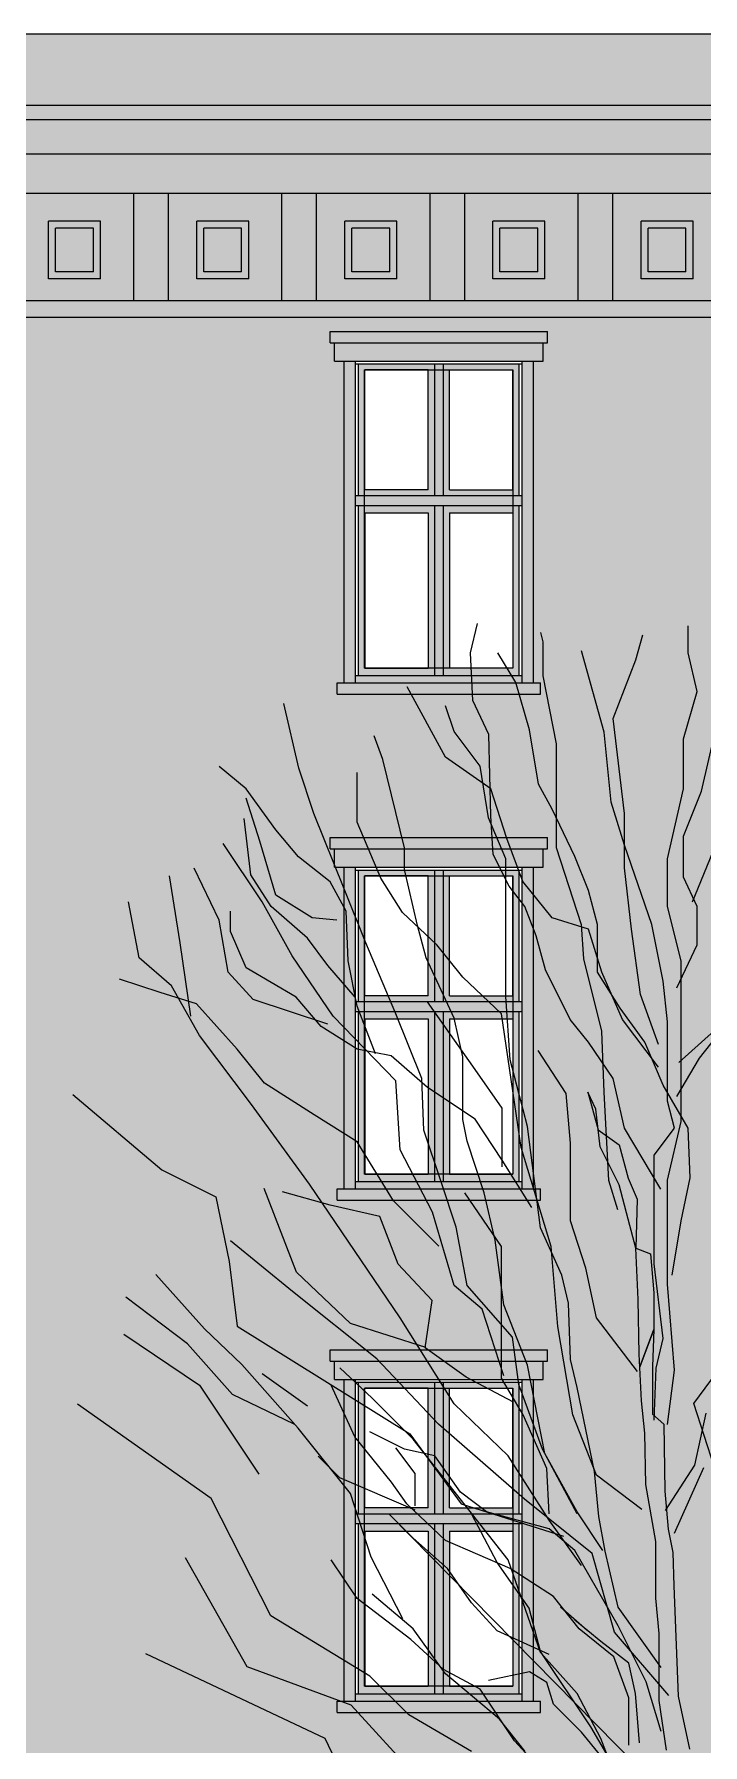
# Model space of a CAD drawing. Header units: metres. Extents: x -6 to 116, y 234 to 267.
# Drawn here: x 67.5 to 72.24, y 244.45 to 256.57 of the extents above; entities that cross this region are included whole.
import ezdxf

# ---------------------------------------------------------------- set-up
doc = ezdxf.new("R2010")
doc.units = ezdxf.units.M
doc.header["$LTSCALE"] = 0.01
doc.header["$XCLIPFRAME"] = 2
doc.linetypes.add('AUSGEZOGEN', pattern=[0])
for name, color, linetype in [('A_Baum', 250, 'Continuous'), ('A_Fensterrahmen', 1, 'Continuous'), ('A_Glasbild', 7, 'Continuous'), ('A_Schraff_Dach', 17, 'Continuous'), ('A_Schraff_Fassade_OG', 41, 'Continuous'), ('A_Schraff_Fensterrahmen', 255, 'Continuous'), ('A_Schraff_Gewaende', 23, 'Continuous'), ('A_Schraff_Sims', 17, 'Continuous'), ('A_Schraff_Stuck', 23, 'Continuous'), ('A_Stuck_am_dach', 2, 'Continuous'), ('FASSADE', 7, 'AUSGEZOGEN')]:
    doc.layers.add(name, color=color, linetype=linetype)
picture_1 = doc.add_image_def('image1.jpg', size_in_pixel=(60, 84))

# ---------------------------------------------------------------- blocks, each defined once
blk = doc.blocks.new('baum1')
at = {"layer": 'A_Baum', "linetype": 'Continuous'}
blk.add_hatch(color=256, dxfattribs=at).paths.add_polyline_path([(139.268, 243.4669), (139.2501, 243.7475), (139.2143, 244.2489), (139.1904, 244.5892), (139.2023, 244.8399), (139.1904, 245.2673), (139.1784, 245.4285), (139.1784, 245.7568), (139.1665, 245.9478), (139.1247, 246.109), (139.0888, 246.2523), (139.0291, 246.5358), (139.0052, 247.1268), (138.9992, 247.3059), (138.9753, 247.4313), (138.9574, 247.6342), (138.9514, 247.9924), (138.8917, 248.0461), (138.8917, 248.3028), (138.8977, 248.4998), (138.8232, 248.301), (138.8319, 248.1178), (138.8499, 247.9446), (138.8558, 247.67), (138.9086, 247.3637), (138.9086, 247.0609), (138.9275, 246.8716), (138.9275, 246.7202), (138.9275, 246.512), (138.9654, 246.247), (138.9654, 246.0388), (139.0033, 245.7928), (139.0222, 245.4143), (139.0033, 244.9979), (138.9654, 244.3544), (138.9275, 243.7866), (138.9275, 243.427), (138.9464, 242.9728), (138.9275, 241.875), (138.8917, 241.7441), (139.3039, 241.7441), (139.3158, 241.8217), (139.28, 242.0426), (139.274, 242.5739)])
for p, q in [((137.9167, 252.1253), (137.9531, 252.2829)), ((139.0814, 252.1253), (139.0814, 252.2708)), ((138.3049, 252.1848), (138.2928, 252.2345)), ((138.3049, 252.0029), (138.3049, 252.1848)), ((138.8024, 252.089), (138.8388, 252.2223)), ((137.9288, 251.8707), (137.9167, 252.1253)), ((138.1593, 251.9677), (138.0623, 252.1253)), ((138.6325, 251.701), (138.5112, 252.1375)), ((138.681, 251.7737), (138.8024, 252.089)), ((139.13, 251.9192), (139.0814, 252.1253)), ((138.2321, 251.7131), (138.1593, 251.9677)), ((138.3777, 251.6392), (138.3049, 252.0029)), ((137.7832, 251.5676), (137.577, 251.9435)), ((138.0137, 251.6889), (137.9288, 251.8707)), ((139.0572, 251.6646), (139.13, 251.9192)), ((136.9966, 251.5078), (136.9157, 251.8542)), ((137.8286, 251.7041), (137.7823, 251.8427)), ((137.9672, 251.5194), (137.8286, 251.7041)), ((138.0259, 251.2524), (138.0137, 251.6889)), ((138.2807, 251.4221), (138.2321, 251.7131)), ((138.6689, 251.3251), (138.6325, 251.701)), ((138.7417, 251.2645), (138.681, 251.7737)), ((139.1542, 251.3858), (139.227, 251.701)), ((137.4472, 251.554), (137.401, 251.681)), ((138.3777, 251.3361), (138.3777, 251.6392)), ((139.0572, 251.3979), (139.0572, 251.6646)), ((136.7155, 251.3967), (136.5699, 251.5179)), ((137.0775, 251.2653), (136.9966, 251.5078)), ((137.5628, 251.0806), (137.4472, 251.554)), ((138.0259, 251.3979), (137.7832, 251.5676)), ((138.0134, 251.2423), (137.9672, 251.5194)), ((137.3086, 251.2192), (137.3086, 251.4847)), ((138.3535, 251.2888), (138.2807, 251.4221)), ((136.8732, 251.1785), (136.7155, 251.3967)), ((136.7883, 251.1178), (136.7155, 251.3482)), ((138.1108, 251.1312), (138.0259, 251.3979)), ((138.3777, 251.0815), (138.3777, 251.3361)), ((138.7417, 251.0948), (138.6689, 251.3251)), ((138.9722, 251.022), (139.0572, 251.3979)), ((139.0572, 251.1433), (139.1542, 251.3858)), ((136.7398, 250.936), (136.7034, 251.2391)), ((137.2393, 250.8612), (137.0775, 251.2653)), ((138.1059, 251.0229), (138.0134, 251.2423)), ((138.038, 251.0463), (138.0259, 251.2524)), ((138.4748, 251.0342), (138.3535, 251.2888)), ((138.7417, 250.9735), (138.7417, 251.2645)), ((136.9946, 251.033), (136.8732, 251.1785)), ((137.4357, 250.9189), (137.3086, 251.2192)), ((139.0572, 250.925), (139.0572, 251.1433)), ((136.8002, 250.7919), (136.5922, 251.1037)), ((136.8732, 250.8269), (136.7883, 251.1178)), ((137.5628, 250.9651), (137.5628, 251.0806)), ((138.1229, 250.8765), (138.038, 251.0463)), ((138.1957, 250.9008), (138.1108, 251.1312)), ((138.5112, 250.6692), (138.3777, 251.0815)), ((138.8873, 250.6704), (138.7417, 251.0948)), ((139.1057, 250.7917), (139.2149, 251.0584)), ((136.5699, 250.6935), (136.4365, 250.9723)), ((137.1644, 250.8996), (136.9946, 251.033)), ((137.6321, 250.6649), (137.5628, 250.9651)), ((138.1059, 250.7573), (138.1059, 251.0229)), ((138.5476, 250.8523), (138.4748, 251.0342)), ((138.7781, 250.6462), (138.7417, 250.9735)), ((138.9722, 250.7674), (138.9722, 251.022)), ((136.3611, 250.5725), (136.3033, 250.9305)), ((136.849, 250.7662), (136.7398, 250.936)), ((137.2494, 250.742), (137.1644, 250.8996)), ((137.3548, 250.5725), (137.2393, 250.8612)), ((137.5512, 250.7342), (137.4357, 250.9189)), ((138.2079, 250.7674), (138.1229, 250.8765)), ((138.3535, 250.7068), (138.1957, 250.9008)), ((139.13, 250.7674), (139.0572, 250.925)), ((136.1415, 250.4917), (136.0837, 250.7919)), ((136.9619, 250.5033), (136.8002, 250.7919)), ((137.0674, 250.7056), (136.8732, 250.8269)), ((138.5961, 250.6704), (138.5476, 250.8523)), ((136.6185, 250.4146), (136.5699, 250.6935)), ((136.6306, 250.6329), (136.6306, 250.742)), ((137.0431, 250.5965), (136.849, 250.7662)), ((137.2008, 250.6935), (137.0674, 250.7056)), ((137.2615, 250.4753), (137.2494, 250.742)), ((137.7361, 250.561), (137.5512, 250.7342)), ((138.1059, 250.2839), (138.1059, 250.7573)), ((138.2685, 250.6098), (138.2079, 250.7674)), ((138.5476, 250.6462), (138.3535, 250.7068)), ((139.045, 250.4764), (138.9722, 250.7674)), ((139.13, 250.5613), (139.13, 250.7674)), ((136.7155, 250.4389), (136.6306, 250.6329)), ((137.1523, 250.451), (137.0431, 250.5965)), ((137.6783, 250.4917), (137.6321, 250.6649)), ((138.3171, 250.428), (138.2685, 250.6098)), ((138.5233, 250.4874), (138.5112, 250.6692)), ((138.6204, 250.4158), (138.5476, 250.6462)), ((138.5961, 250.4158), (138.5961, 250.6704)), ((138.8266, 250.2946), (138.7781, 250.6462)), ((138.948, 250.3673), (138.8873, 250.6704)), ((136.4188, 250.1799), (136.3611, 250.5725)), ((137.1815, 250.1799), (136.9619, 250.5033)), ((137.5166, 250.1915), (137.3548, 250.5725)), ((137.8748, 250.3878), (137.7361, 250.561)), ((139.0208, 250.331), (139.13, 250.5613)), ((136.3149, 250.3416), (136.1415, 250.4917)), ((136.7519, 250.2691), (136.6185, 250.4146)), ((136.9824, 250.2813), (136.7155, 250.4389)), ((137.2979, 250.2813), (137.1523, 250.451)), ((137.31, 250.2328), (137.2615, 250.4753)), ((137.8286, 250.1684), (137.6783, 250.4917)), ((138.4505, 250.1612), (138.3171, 250.428)), ((138.6204, 250.0994), (138.5233, 250.4874)), ((138.7174, 250.2218), (138.5961, 250.4158)), ((138.7296, 250.1612), (138.6204, 250.4158)), ((139.045, 250.1491), (139.045, 250.4764)), ((136.2545, 250.3055), (136.0361, 250.3783)), ((136.4651, 250.076), (136.3149, 250.3416)), ((138.0828, 250.1915), (137.8748, 250.3878)), ((138.9722, 250.1491), (138.948, 250.3673)), ((136.4486, 250.2449), (136.2545, 250.3055)), ((136.667, 250.0024), (136.4486, 250.2449)), ((137.1523, 250.1358), (136.7519, 250.2691)), ((137.1159, 250.1237), (136.9824, 250.2813)), ((137.4071, 249.9782), (137.31, 250.2328)), ((137.9409, 249.8933), (137.6861, 250.257)), ((138.129, 249.9456), (138.1059, 250.2839)), ((138.8509, 250.04), (138.7174, 250.2218)), ((138.9237, 250.0279), (138.8266, 250.2946)), ((137.5166, 249.8335), (137.1815, 250.1799)), ((137.6552, 249.8451), (137.5166, 250.1915)), ((137.8748, 249.9606), (137.8286, 250.1684)), ((138.1868, 249.4756), (138.0828, 250.1915)), ((138.5476, 250.04), (138.4505, 250.1612)), ((138.9237, 249.9066), (138.7296, 250.1612)), ((138.9722, 249.9187), (138.9722, 250.1491)), ((139.0329, 249.9309), (139.2755, 250.1491)), ((139.045, 249.8702), (139.045, 250.1491)), ((139.1421, 249.9551), (139.3241, 250.1855)), ((136.7424, 249.7065), (136.4651, 250.076)), ((137.31, 250.0024), (137.1159, 250.1237)), ((138.681, 249.846), (138.5476, 250.04)), ((138.6325, 249.7721), (138.6204, 250.0994)), ((138.948, 249.8096), (138.8509, 250.04)), ((136.8126, 249.8205), (136.667, 250.0024)), ((137.492, 249.966), (137.31, 250.0024)), ((137.6861, 249.7963), (137.492, 249.966)), ((137.8748, 249.6257), (137.8748, 249.9606)), ((138.2214, 249.5876), (138.129, 249.9456)), ((138.4294, 249.7643), (138.2792, 249.9952)), ((139.0208, 249.749), (139.1421, 249.9551)), ((138.0865, 249.6872), (137.9409, 249.8933)), ((138.9722, 249.7247), (138.9722, 249.9187)), ((139.045, 249.6156), (139.045, 249.8702)), ((137.0795, 249.6508), (136.8126, 249.8205)), ((137.5397, 249.464), (137.5166, 249.8335)), ((137.6668, 249.568), (137.6552, 249.8451)), ((137.9409, 249.6266), (137.6861, 249.7963)), ((138.4525, 249.4987), (138.4294, 249.7643)), ((138.5452, 249.7714), (138.6002, 249.5703)), ((138.587, 249.6818), (138.5452, 249.7714)), ((138.6568, 249.2992), (138.6325, 249.7721)), ((138.7417, 249.5793), (138.681, 249.846)), ((139.0814, 249.5793), (138.948, 249.8096)), ((135.7858, 249.7602), (136.2624, 249.3561)), ((137.0544, 249.2793), (136.7424, 249.7065)), ((138.0865, 249.372), (138.0865, 249.6872)), ((138.6109, 249.4788), (138.587, 249.6818)), ((139.0086, 249.5793), (138.9722, 249.7247)), ((137.31, 249.5053), (137.0795, 249.6508)), ((137.8979, 249.5102), (137.8748, 249.6257)), ((138.0865, 249.4083), (137.9409, 249.6266)), ((138.2908, 249.0449), (138.2214, 249.5876)), ((138.9358, 249.2519), (138.7417, 249.5793)), ((138.8994, 249.4338), (139.0086, 249.5793)), ((138.9722, 249.3004), (139.045, 249.6156)), ((139.0936, 249.3125), (139.0814, 249.5793)), ((137.5042, 249.1901), (137.31, 249.5053)), ((137.7592, 249.2908), (137.6668, 249.568)), ((137.9903, 249.2331), (137.8979, 249.5102)), ((138.4525, 249.083), (138.4525, 249.4987)), ((138.6002, 249.5703), (138.7125, 249.4908)), ((138.7125, 249.4908), (138.7603, 249.3117)), ((137.713, 249.1292), (137.5397, 249.464)), ((138.2443, 249.1537), (138.0865, 249.4083)), ((138.3485, 248.9444), (138.1868, 249.4756)), ((138.7125, 249.2759), (138.6109, 249.4788)), ((138.8994, 249.2883), (138.8994, 249.4338)), ((136.2624, 249.3561), (136.5513, 249.2118)), ((138.7603, 249.3117), (138.8081, 249.1983)), ((139.045, 249.0822), (139.0936, 249.3125)), ((136.5513, 249.2118), (136.6235, 248.8654)), ((136.9845, 248.8077), (136.8112, 249.2551)), ((137.1644, 249.1658), (136.9096, 249.2386)), ((137.5397, 248.5634), (137.0544, 249.2793)), ((137.8401, 249.0484), (137.7592, 249.2908)), ((138.0828, 248.9444), (137.8863, 249.2331)), ((138.0481, 248.9791), (137.9903, 249.2331)), ((138.7053, 249.1416), (138.6568, 249.2992)), ((138.7603, 249.0908), (138.7125, 249.2759)), ((138.8994, 249.0215), (138.8994, 249.2883)), ((138.9722, 248.9973), (138.9722, 249.3004)), ((137.4314, 249.1052), (137.1644, 249.1658)), ((137.7468, 248.9476), (137.5042, 249.1901)), ((137.8286, 248.7366), (137.713, 249.1292)), ((138.8081, 249.1983), (138.8021, 248.9356)), ((137.5284, 248.8506), (137.4314, 249.1052)), ((137.8979, 248.7366), (137.8401, 249.0484)), ((138.4063, 248.7909), (138.2908, 249.0449)), ((138.5334, 248.829), (138.4525, 249.083)), ((138.8021, 248.9356), (138.7603, 249.0908)), ((138.9965, 248.7912), (139.045, 249.0822)), ((136.9623, 248.7042), (136.6312, 248.9749)), ((138.0943, 248.6327), (138.0481, 248.9791)), ((138.0828, 248.7366), (138.0828, 248.9444)), ((138.3832, 248.5172), (138.3485, 248.9444)), ((138.8021, 248.9356), (138.8797, 248.9058)), ((138.814, 248.661), (138.8021, 248.9356)), ((138.8994, 248.8518), (138.8994, 249.0215)), ((138.9722, 248.7427), (138.9722, 248.9973)), ((136.6235, 248.8654), (136.6668, 248.519)), ((137.7104, 248.6566), (137.5284, 248.8506)), ((138.8797, 248.9058), (138.8977, 248.6968)), ((138.948, 248.4517), (138.8994, 248.8518)), ((136.4908, 248.5037), (136.2299, 248.7944)), ((137.2734, 248.5335), (136.9845, 248.8077)), ((138.441, 248.6408), (138.4063, 248.7909)), ((138.5912, 248.5634), (138.5334, 248.829)), ((136.4005, 248.4235), (136.0694, 248.6741)), ((137.4137, 248.3433), (136.9623, 248.7042)), ((137.9788, 248.6096), (137.8286, 248.7366)), ((138.1405, 248.4595), (137.8979, 248.7366)), ((138.0828, 248.5172), (138.0828, 248.7366)), ((138.82, 248.3685), (138.814, 248.661)), ((138.8977, 248.6968), (138.8977, 248.4998)), ((139.0086, 248.282), (138.9722, 248.7427)), ((137.674, 248.402), (137.7104, 248.6566)), ((138.0943, 248.2516), (137.9788, 248.6096)), ((138.2214, 248.3094), (138.0943, 248.6327)), ((138.4525, 248.3406), (138.441, 248.6408)), ((136.6914, 248.3132), (136.4908, 248.5037)), ((136.6668, 248.519), (137.5911, 247.9417)), ((137.6778, 248.4036), (137.2734, 248.5335)), ((137.8286, 248.1015), (137.5397, 248.5634)), ((138.0828, 248.2401), (138.0828, 248.5172)), ((138.4641, 248.0438), (138.3832, 248.5172)), ((138.8107, 248.2747), (138.5912, 248.5634)), ((138.8232, 248.301), (138.8977, 248.4998)), ((138.8977, 248.4998), (138.8232, 248.301)), ((138.8977, 248.4998), (138.8917, 248.3028)), ((136.0602, 248.4757), (136.4646, 248.2015)), ((136.6412, 248.1528), (136.4005, 248.4235)), ((137.8924, 248.2444), (137.674, 248.402)), ((138.1752, 248.2054), (138.1405, 248.4595)), ((138.9116, 248.2941), (138.948, 248.4517)), ((136.9924, 247.9724), (136.6914, 248.3132)), ((137.3895, 248.1327), (137.2161, 248.2944)), ((137.7448, 247.9924), (137.4137, 248.3433)), ((138.3139, 247.8359), (138.2214, 248.3094)), ((138.4872, 248.1905), (138.4525, 248.3406)), ((138.8319, 248.1178), (138.82, 248.3685)), ((138.8917, 248.3028), (138.8917, 248.0461)), ((138.8994, 248.0152), (138.9116, 248.2941)), ((139.1122, 248.1034), (139.3204, 248.3849)), ((137.0428, 248.09), (136.8002, 248.2632)), ((138.1472, 248.111), (137.8924, 248.2444)), ((138.1983, 248.0438), (138.0828, 248.2401)), ((138.3023, 247.859), (138.1752, 248.2054)), ((138.9722, 247.991), (139.0086, 248.282)), ((136.4646, 248.2015), (136.7824, 247.7253)), ((136.9723, 247.9924), (136.6412, 248.1528)), ((137.297, 247.9249), (137.1699, 248.202)), ((137.609, 247.9133), (137.3895, 248.1327)), ((138.5796, 247.7401), (138.4872, 248.1905)), ((138.8499, 247.9446), (138.8319, 248.1178)), ((138.1174, 247.8244), (137.8286, 248.1015)), ((138.3254, 247.7551), (138.1983, 248.0438)), ((138.5912, 247.7205), (138.4641, 248.0438)), ((138.8917, 248.0461), (138.9514, 247.9924)), ((139.2225, 247.7608), (139.1122, 248.1034)), ((139.1178, 247.7728), (139.1785, 248.0516)), ((137.2733, 247.6215), (136.9924, 247.9724)), ((137.5628, 247.859), (137.3779, 247.9514)), ((137.5911, 247.9417), (137.8655, 247.5665)), ((138.2063, 247.5914), (137.7448, 247.9924)), ((138.8558, 247.67), (138.8499, 247.9446)), ((138.9514, 247.9924), (138.9574, 247.6342)), ((137.4935, 247.6824), (137.297, 247.9249)), ((137.6206, 247.7286), (137.5166, 247.8672)), ((137.7246, 247.8244), (137.5628, 247.859)), ((137.7823, 247.694), (137.609, 247.9133)), ((138.4872, 247.5126), (138.3023, 247.859)), ((138.4872, 247.5242), (138.3139, 247.8359)), ((137.2161, 247.7055), (137.1006, 247.821)), ((137.8632, 247.6281), (137.7246, 247.8244)), ((138.337, 247.478), (138.1174, 247.8244)), ((138.337, 247.5126), (138.3254, 247.7551)), ((138.9601, 247.5303), (139.1178, 247.7728)), ((139.0086, 247.409), (139.1664, 247.7606)), ((137.6206, 247.5323), (137.2161, 247.7055)), ((137.5744, 247.5669), (137.4935, 247.6824)), ((137.6206, 247.5554), (137.6206, 247.7286)), ((138.1174, 247.2667), (137.7823, 247.694)), ((138.6028, 247.4977), (138.5796, 247.7401)), ((138.8339, 247.5357), (138.5912, 247.7205)), ((138.9086, 247.3637), (138.8558, 247.67)), ((137.3836, 247.2806), (137.2733, 247.6215)), ((137.7823, 247.3706), (137.5744, 247.5669)), ((138.0019, 247.5242), (137.8632, 247.6281)), ((137.8655, 247.5665), (138.4144, 247.3933)), ((138.5674, 247.3007), (138.2063, 247.5914)), ((138.9574, 247.6342), (138.9753, 247.4313)), ((137.4819, 247.5092), (138.8107, 246.1582)), ((137.609, 247.3822), (137.4819, 247.5092)), ((138.0589, 247.2529), (137.9242, 247.5099)), ((138.337, 247.4318), (138.0019, 247.5242)), ((138.5103, 247.2355), (138.337, 247.478)), ((138.6259, 247.3163), (138.4872, 247.5242)), ((138.6374, 247.3129), (138.6028, 247.4977)), ((137.7939, 247.2205), (137.609, 247.3822)), ((138.4756, 247.3163), (138.337, 247.4318)), ((138.9753, 247.4313), (138.9992, 247.3059)), ((138.129, 247.2205), (137.7823, 247.3706)), ((138.7067, 246.9122), (138.4756, 247.3163)), ((138.6878, 246.8796), (138.5674, 247.3007)), ((138.7067, 247.0127), (138.6374, 247.3129)), ((138.9086, 247.0609), (138.9086, 247.3637)), ((138.9992, 247.3059), (139.0052, 247.1268)), ((137.3086, 247.0589), (137.1699, 247.2667)), ((137.5542, 246.9498), (137.3836, 247.2806)), ((137.921, 247.0358), (137.7939, 247.2205)), ((138.2304, 247.0081), (138.0589, 247.2529)), ((138.2908, 246.7702), (138.1174, 247.2667)), ((138.3601, 247.0704), (138.129, 247.2205)), ((139.0052, 247.1268), (139.0291, 246.5358)), ((137.5975, 246.8395), (137.3086, 247.0589)), ((137.609, 246.8972), (137.3895, 247.082)), ((138.0597, 246.8857), (137.921, 247.0358)), ((138.4988, 246.8972), (138.3601, 247.0704)), ((138.5411, 246.8871), (138.3991, 247.0128)), ((138.9378, 246.6894), (138.7067, 247.0127)), ((138.9275, 246.8716), (138.9086, 247.0609)), ((138.9086, 247.0609), (138.9086, 247.0609)), ((137.3779, 246.6432), (136.8464, 246.9665)), ((138.2916, 246.7756), (138.2304, 247.0081)), ((138.6143, 246.8279), (138.4756, 246.9434)), ((137.7708, 246.6778), (137.5975, 246.8395)), ((137.7823, 246.6547), (137.609, 246.8972)), ((138.337, 246.7587), (138.0597, 246.8857)), ((138.6836, 246.7471), (138.4988, 246.8972)), ((138.7645, 246.7125), (138.6143, 246.8279)), ((138.9787, 246.5388), (138.6878, 246.8796)), ((138.857, 246.612), (138.7067, 246.9122)), ((138.9275, 246.7202), (138.9275, 246.8716)), ((138.4872, 246.5508), (138.2908, 246.7702)), ((138.5611, 246.3717), (138.2916, 246.7756)), ((138.7645, 246.5277), (138.6836, 246.7471)), ((137.9672, 246.5739), (137.7708, 246.6778)), ((138.0712, 246.4123), (137.7823, 246.6547)), ((138.233, 246.6663), (138.0134, 246.6201)), ((138.3254, 246.6086), (138.233, 246.6663)), ((138.7992, 246.5508), (138.7645, 246.7125)), ((138.9275, 246.512), (138.9275, 246.7202)), ((137.5859, 246.4354), (137.3779, 246.6432)), ((138.1521, 246.2968), (137.9672, 246.5739)), ((138.3601, 246.4931), (138.3254, 246.6086)), ((138.9379, 246.3464), (138.857, 246.612)), ((137.6368, 246.0945), (137.2768, 246.4879)), ((138.5103, 246.343), (138.3601, 246.4931)), ((138.6143, 246.3083), (138.4872, 246.5508)), ((138.7645, 246.2737), (138.7645, 246.5277)), ((138.8223, 246.2852), (138.7992, 246.5508)), ((138.9654, 246.247), (138.9275, 246.512)), ((139.0291, 246.5358), (139.0888, 246.2523)), ((137.921, 246.2391), (137.5859, 246.4354)), ((138.2099, 246.2391), (138.0712, 246.4123)), ((138.6468, 246.2248), (138.5611, 246.3717)), ((138.4179, 246.0081), (138.1521, 246.2968)), ((138.6143, 246.216), (138.5103, 246.343)), ((138.6952, 246.1005), (138.6143, 246.3083))]:
    blk.add_line(p, q, dxfattribs=at)
at = {"layer": 'A_Baum', "ltscale": 0.04}
for p, q in [((136.5266, 247.5943), (135.8114, 248.0997)), ((136.8464, 246.9665), (136.5266, 247.5943)), ((136.7205, 246.6933), (136.3891, 247.2772)), ((137.1372, 246.3088), (136.1777, 246.762)), ((137.2768, 246.4879), (136.7205, 246.6933)), ((137.4707, 245.6126), (137.1372, 246.3088))]:
    blk.add_line(p, q, dxfattribs=at)

msp = doc.modelspace()

# ---------------------------------------------------------------- hatches: boundary and pattern name
at = {"layer": 'A_Schraff_Dach'}
for color, points in [(256, [(18.816, 256.568), (18.816, 256.066), (102.152, 256.066), (97.015, 256.568)]), (11, [(18.816, 256.066), (18.816, 255.721), (103.124, 255.721), (103.162, 255.963), (103.212, 255.963), (103.212, 256.066)]), (256, [(18.816, 255.721), (18.816, 255.442), (102.434, 255.442), (102.519, 255.721)])]:
    msp.add_hatch(color=color, dxfattribs=at).paths.add_polyline_path(points)
at = {"layer": 'A_Schraff_Fassade_OG'}
h = msp.add_hatch(color=256, dxfattribs=at)
h.paths.add_polyline_path([(39.643, 254.251), (39.573, 254.251), (39.573, 254.381), (39.543, 254.381), (39.543, 254.461), (41.083, 254.461), (41.083, 254.381), (41.053, 254.381), (41.053, 254.251), (40.983, 254.251), (40.983, 253.659), (43.408, 253.659), (43.408, 254.251), (43.338, 254.251), (43.338, 254.381), (43.308, 254.381), (43.308, 254.461), (44.848, 254.461), (44.848, 254.381), (44.818, 254.381), (44.818, 254.251), (44.748, 254.251), (44.748, 253.659), (47.163, 253.659), (47.163, 254.251), (47.093, 254.251), (47.093, 254.381), (47.063, 254.381), (47.063, 254.461), (48.603, 254.461), (48.603, 254.381), (48.573, 254.381), (48.573, 254.251), (48.503, 254.251), (48.503, 253.659), (50.888, 253.659), (50.888, 254.251), (50.818, 254.251), (50.818, 254.381), (50.788, 254.381), (50.788, 254.461), (52.328, 254.461), (52.328, 254.381), (52.298, 254.381), (52.298, 254.251), (52.228, 254.251), (52.228, 253.659), (54.633, 253.659), (54.633, 254.251), (54.563, 254.251), (54.563, 254.381), (54.533, 254.381), (54.533, 254.461), (56.073, 254.461), (56.073, 254.381), (56.043, 254.381), (56.043, 254.251), (55.973, 254.251), (55.973, 253.659), (58.393, 253.659), (58.393, 254.251), (58.323, 254.251), (58.323, 254.381), (58.293, 254.381), (58.293, 254.461), (59.833, 254.461), (59.833, 254.381), (59.803, 254.381), (59.803, 254.251), (59.733, 254.251), (59.733, 253.659), (62.133, 253.659), (62.133, 254.251), (62.063, 254.251), (62.063, 254.381), (62.033, 254.381), (62.033, 254.461), (63.573, 254.461), (63.573, 254.381), (63.543, 254.381), (63.543, 254.251), (63.473, 254.251), (63.473, 253.659), (65.903, 253.659), (65.903, 254.251), (65.833, 254.251), (65.833, 254.381), (65.803, 254.381), (65.803, 254.461), (67.343, 254.461), (67.343, 254.381), (67.313, 254.381), (67.313, 254.251), (67.243, 254.251), (67.243, 253.659), (69.696, 253.659), (69.696, 254.251), (69.626, 254.251), (69.626, 254.381), (69.596, 254.381), (69.596, 254.461), (71.136, 254.461), (71.136, 254.381), (71.106, 254.381), (71.106, 254.251), (71.036, 254.251), (71.036, 253.659), (72.503, 253.659), (72.503, 254.562), (25.866, 254.562), (25.866, 253.659), (28.408, 253.659), (28.408, 254.251), (28.338, 254.251), (28.338, 254.381), (28.308, 254.381), (28.308, 254.461), (29.848, 254.461), (29.848, 254.381), (29.818, 254.381), (29.818, 254.251), (29.748, 254.251), (29.748, 253.659), (32.153, 253.659), (32.153, 254.251), (32.083, 254.251), (32.083, 254.381), (32.053, 254.381), (32.053, 254.461), (33.593, 254.461), (33.593, 254.381), (33.563, 254.381), (33.563, 254.251), (33.493, 254.251), (33.493, 253.659), (35.923, 253.659), (35.923, 254.251), (35.853, 254.251), (35.853, 254.381), (35.823, 254.381), (35.823, 254.461), (37.363, 254.461), (37.363, 254.381), (37.333, 254.381), (37.333, 254.251), (37.263, 254.251), (37.263, 253.659), (39.643, 253.659)])
h.paths.add_polyline_path([(72.503, 253.659), (71.036, 253.659), (71.036, 251.971), (71.086, 251.971), (71.086, 251.891), (69.646, 251.891), (69.646, 251.971), (69.696, 251.971), (69.696, 253.659), (67.243, 253.659), (67.243, 251.971), (67.293, 251.971), (67.293, 251.891), (65.853, 251.891), (65.853, 251.971), (65.903, 251.971), (65.903, 253.659), (63.473, 253.659), (63.473, 251.971), (63.523, 251.971), (63.523, 251.891), (62.083, 251.891), (62.083, 251.971), (62.133, 251.971), (62.133, 253.659), (59.733, 253.659), (59.733, 251.971), (59.783, 251.971), (59.783, 251.891), (58.343, 251.891), (58.343, 251.971), (58.393, 251.971), (58.393, 253.659), (55.973, 253.659), (55.973, 251.971), (56.023, 251.971), (56.023, 251.891), (54.583, 251.891), (54.583, 251.971), (54.633, 251.971), (54.633, 253.659), (52.228, 253.659), (52.228, 251.971), (52.278, 251.971), (52.278, 251.891), (50.838, 251.891), (50.838, 251.971), (50.888, 251.971), (50.888, 253.659), (48.503, 253.659), (48.503, 251.971), (48.553, 251.971), (48.553, 251.891), (47.113, 251.891), (47.113, 251.971), (47.163, 251.971), (47.163, 253.659), (44.748, 253.659), (44.748, 251.971), (44.798, 251.971), (44.798, 251.891), (43.358, 251.891), (43.358, 251.971), (43.408, 251.971), (43.408, 253.659), (40.983, 253.659), (40.983, 251.971), (41.033, 251.971), (41.033, 251.891), (39.593, 251.891), (39.593, 251.971), (39.643, 251.971), (39.643, 253.659), (37.263, 253.659), (37.263, 251.971), (37.313, 251.971), (37.313, 251.891), (35.873, 251.891), (35.873, 251.971), (35.923, 251.971), (35.923, 253.659), (33.493, 253.659), (33.493, 251.971), (33.543, 251.971), (33.543, 251.891), (32.103, 251.891), (32.103, 251.971), (32.153, 251.971), (32.153, 253.659), (29.748, 253.659), (29.748, 251.971), (29.798, 251.971), (29.798, 251.891), (28.358, 251.891), (28.358, 251.971), (28.408, 251.971), (28.408, 253.659), (25.866, 253.659), (25.866, 249.706), (28.408, 249.706), (28.408, 250.665), (28.338, 250.665), (28.338, 250.795), (28.308, 250.795), (28.308, 250.875), (29.848, 250.875), (29.848, 250.795), (29.818, 250.795), (29.818, 250.665), (29.748, 250.665), (29.748, 249.706), (32.153, 249.706), (32.153, 250.665), (32.083, 250.665), (32.083, 250.795), (32.053, 250.795), (32.053, 250.875), (33.593, 250.875), (33.593, 250.795), (33.563, 250.795), (33.563, 250.665), (33.493, 250.665), (33.493, 249.706), (35.923, 249.706), (35.923, 250.665), (35.853, 250.665), (35.853, 250.795), (35.823, 250.795), (35.823, 250.875), (37.363, 250.875), (37.363, 250.795), (37.333, 250.795), (37.333, 250.665), (37.263, 250.665), (37.263, 249.706), (39.643, 249.706), (39.643, 250.665), (39.573, 250.665), (39.573, 250.795), (39.543, 250.795), (39.543, 250.875), (41.083, 250.875), (41.083, 250.795), (41.053, 250.795), (41.053, 250.665), (40.983, 250.665), (40.983, 249.706), (43.408, 249.706), (43.408, 250.665), (43.338, 250.665), (43.338, 250.795), (43.308, 250.795), (43.308, 250.875), (44.848, 250.875), (44.848, 250.795), (44.818, 250.795), (44.818, 250.665), (44.748, 250.665), (44.748, 249.706), (47.163, 249.706), (47.163, 250.665), (47.093, 250.665), (47.093, 250.795), (47.063, 250.795), (47.063, 250.875), (48.603, 250.875), (48.603, 250.795), (48.573, 250.795), (48.573, 250.665), (48.503, 250.665), (48.503, 249.706), (50.888, 249.706), (50.888, 250.665), (50.818, 250.665), (50.818, 250.795), (50.788, 250.795), (50.788, 250.875), (52.328, 250.875), (52.328, 250.795), (52.298, 250.795), (52.298, 250.665), (52.228, 250.665), (52.228, 249.706), (54.633, 249.706), (54.633, 250.665), (54.563, 250.665), (54.563, 250.795), (54.533, 250.795), (54.533, 250.875), (56.073, 250.875), (56.073, 250.795), (56.043, 250.795), (56.043, 250.665), (55.973, 250.665), (55.973, 249.706), (58.393, 249.706), (58.393, 250.665), (58.323, 250.665), (58.323, 250.795), (58.293, 250.795), (58.293, 250.875), (59.833, 250.875), (59.833, 250.795), (59.803, 250.795), (59.803, 250.665), (59.733, 250.665), (59.733, 249.706), (62.133, 249.706), (62.133, 250.665), (62.063, 250.665), (62.063, 250.795), (62.033, 250.795), (62.033, 250.875), (63.573, 250.875), (63.573, 250.795), (63.543, 250.795), (63.543, 250.665), (63.473, 250.665), (63.473, 249.706), (65.903, 249.706), (65.903, 250.665), (65.833, 250.665), (65.833, 250.795), (65.803, 250.795), (65.803, 250.875), (67.343, 250.875), (67.343, 250.795), (67.313, 250.795), (67.313, 250.665), (67.243, 250.665), (67.243, 249.706), (69.696, 249.706), (69.696, 250.665), (69.626, 250.665), (69.626, 250.795), (69.596, 250.795), (69.596, 250.875), (71.136, 250.875), (71.136, 250.795), (71.106, 250.795), (71.106, 250.665), (71.036, 250.665), (71.036, 249.706), (72.503, 249.706)])
h.paths.add_polyline_path([(39.643, 249.706), (37.263, 249.706), (37.263, 248.385), (37.313, 248.385), (37.313, 248.305), (35.873, 248.305), (35.873, 248.385), (35.923, 248.385), (35.923, 249.706), (33.493, 249.706), (33.493, 248.385), (33.543, 248.385), (33.543, 248.305), (32.103, 248.305), (32.103, 248.385), (32.153, 248.385), (32.153, 249.706), (29.748, 249.706), (29.748, 248.385), (29.798, 248.385), (29.798, 248.305), (28.358, 248.305), (28.358, 248.385), (28.408, 248.385), (28.408, 249.706), (25.866, 249.706), (25.866, 245.725), (28.408, 245.725), (28.408, 247.035), (28.338, 247.035), (28.338, 247.165), (28.308, 247.165), (28.308, 247.245), (29.848, 247.245), (29.848, 247.165), (29.818, 247.165), (29.818, 247.035), (29.748, 247.035), (29.748, 245.725), (32.153, 245.725), (32.153, 247.035), (32.083, 247.035), (32.083, 247.165), (32.053, 247.165), (32.053, 247.245), (33.593, 247.245), (33.593, 247.165), (33.563, 247.165), (33.563, 247.035), (33.493, 247.035), (33.493, 245.725), (35.923, 245.725), (35.923, 247.035), (35.853, 247.035), (35.853, 247.165), (35.823, 247.165), (35.823, 247.245), (37.363, 247.245), (37.363, 247.165), (37.333, 247.165), (37.333, 247.035), (37.263, 247.035), (37.263, 245.725), (39.643, 245.725), (39.643, 247.035), (39.573, 247.035), (39.573, 247.165), (39.543, 247.165), (39.543, 247.245), (41.083, 247.245), (41.083, 247.165), (41.053, 247.165), (41.053, 247.035), (40.983, 247.035), (40.983, 245.725), (43.408, 245.725), (43.408, 247.035), (43.338, 247.035), (43.338, 247.165), (43.308, 247.165), (43.308, 247.245), (44.848, 247.245), (44.848, 247.165), (44.818, 247.165), (44.818, 247.035), (44.748, 247.035), (44.748, 245.725), (47.163, 245.725), (47.163, 247.035), (47.093, 247.035), (47.093, 247.165), (47.063, 247.165), (47.063, 247.245), (48.603, 247.245), (48.603, 247.165), (48.573, 247.165), (48.573, 247.035), (48.503, 247.035), (48.503, 245.725), (50.888, 245.725), (50.888, 247.035), (50.818, 247.035), (50.818, 247.165), (50.788, 247.165), (50.788, 247.245), (52.328, 247.245), (52.328, 247.165), (52.298, 247.165), (52.298, 247.035), (52.228, 247.035), (52.228, 245.725), (54.633, 245.725), (54.633, 247.035), (54.563, 247.035), (54.563, 247.165), (54.533, 247.165), (54.533, 247.245), (56.073, 247.245), (56.073, 247.165), (56.043, 247.165), (56.043, 247.035), (55.973, 247.035), (55.973, 245.725), (58.393, 245.725), (58.393, 247.035), (58.323, 247.035), (58.323, 247.165), (58.293, 247.165), (58.293, 247.245), (59.833, 247.245), (59.833, 247.165), (59.803, 247.165), (59.803, 247.035), (59.733, 247.035), (59.733, 245.725), (62.133, 245.725), (62.133, 247.035), (62.063, 247.035), (62.063, 247.165), (62.033, 247.165), (62.033, 247.245), (63.573, 247.245), (63.573, 247.165), (63.543, 247.165), (63.543, 247.035), (63.473, 247.035), (63.473, 245.725), (65.903, 245.725), (65.903, 247.035), (65.833, 247.035), (65.833, 247.165), (65.803, 247.165), (65.803, 247.245), (67.343, 247.245), (67.343, 247.165), (67.313, 247.165), (67.313, 247.035), (67.243, 247.035), (67.243, 245.725), (69.696, 245.725), (69.696, 247.035), (69.626, 247.035), (69.626, 247.165), (69.596, 247.165), (69.596, 247.245), (71.136, 247.245), (71.136, 247.165), (71.106, 247.165), (71.106, 247.035), (71.036, 247.035), (71.036, 245.725), (72.503, 245.725), (72.503, 249.706), (71.036, 249.706), (71.036, 248.385), (71.086, 248.385), (71.086, 248.305), (69.646, 248.305), (69.646, 248.385), (69.696, 248.385), (69.696, 249.706), (67.243, 249.706), (67.243, 248.385), (67.293, 248.385), (67.293, 248.305), (65.853, 248.305), (65.853, 248.385), (65.903, 248.385), (65.903, 249.706), (63.473, 249.706), (63.473, 248.385), (63.523, 248.385), (63.523, 248.305), (62.083, 248.305), (62.083, 248.385), (62.133, 248.385), (62.133, 249.706), (59.733, 249.706), (59.733, 248.385), (59.783, 248.385), (59.783, 248.305), (58.343, 248.305), (58.343, 248.385), (58.393, 248.385), (58.393, 249.706), (55.973, 249.706), (55.973, 248.385), (56.023, 248.385), (56.023, 248.305), (54.583, 248.305), (54.583, 248.385), (54.633, 248.385), (54.633, 249.706), (52.228, 249.706), (52.228, 248.385), (52.278, 248.385), (52.278, 248.305), (50.838, 248.305), (50.838, 248.385), (50.888, 248.385), (50.888, 249.706), (48.503, 249.706), (48.503, 248.385), (48.553, 248.385), (48.553, 248.305), (47.113, 248.305), (47.113, 248.385), (47.163, 248.385), (47.163, 249.706), (44.748, 249.706), (44.748, 248.385), (44.798, 248.385), (44.798, 248.305), (43.358, 248.305), (43.358, 248.385), (43.408, 248.385), (43.408, 249.706), (40.983, 249.706), (40.983, 248.385), (41.033, 248.385), (41.033, 248.305), (39.593, 248.305), (39.593, 248.385), (39.643, 248.385)])
h.paths.add_polyline_path([(39.643, 245.725), (37.263, 245.725), (37.263, 244.755), (37.313, 244.755), (37.313, 244.675), (35.873, 244.675), (35.873, 244.755), (35.923, 244.755), (35.923, 245.725), (33.493, 245.725), (33.493, 244.755), (33.543, 244.755), (33.543, 244.675), (32.103, 244.675), (32.103, 244.755), (32.153, 244.755), (32.153, 245.725), (29.748, 245.725), (29.748, 244.755), (29.798, 244.755), (29.798, 244.675), (28.358, 244.675), (28.358, 244.755), (28.408, 244.755), (28.408, 245.725), (25.866, 245.725), (25.866, 244.032), (72.503, 244.032), (72.503, 245.725), (71.036, 245.725), (71.036, 244.755), (71.086, 244.755), (71.086, 244.675), (69.646, 244.675), (69.646, 244.755), (69.696, 244.755), (69.696, 245.725), (67.243, 245.725), (67.243, 244.755), (67.293, 244.755), (67.293, 244.675), (65.853, 244.675), (65.853, 244.755), (65.903, 244.755), (65.903, 245.725), (63.473, 245.725), (63.473, 244.755), (63.523, 244.755), (63.523, 244.675), (62.083, 244.675), (62.083, 244.755), (62.133, 244.755), (62.133, 245.725), (59.733, 245.725), (59.733, 244.755), (59.783, 244.755), (59.783, 244.675), (58.343, 244.675), (58.343, 244.755), (58.393, 244.755), (58.393, 245.725), (55.973, 245.725), (55.973, 244.755), (56.023, 244.755), (56.023, 244.675), (54.583, 244.675), (54.583, 244.755), (54.633, 244.755), (54.633, 245.725), (52.228, 245.725), (52.228, 244.755), (52.278, 244.755), (52.278, 244.675), (50.838, 244.675), (50.838, 244.755), (50.888, 244.755), (50.888, 245.725), (48.503, 245.725), (48.503, 244.755), (48.553, 244.755), (48.553, 244.675), (47.113, 244.675), (47.113, 244.755), (47.163, 244.755), (47.163, 245.725), (44.748, 245.725), (44.748, 244.755), (44.798, 244.755), (44.798, 244.675), (43.358, 244.675), (43.358, 244.755), (43.408, 244.755), (43.408, 245.725), (40.983, 245.725), (40.983, 244.755), (41.033, 244.755), (41.033, 244.675), (39.593, 244.675), (39.593, 244.755), (39.643, 244.755)])
at = {"layer": 'A_Schraff_Fensterrahmen'}
h = msp.add_hatch(color=256, dxfattribs=at)
h.paths.add_polyline_path([(70.336, 254.231), (69.796, 254.231), (69.796, 253.299), (70.336, 253.299)])
h.paths.add_polyline_path([(70.291, 254.19), (70.291, 253.34), (69.841, 253.34), (69.841, 254.19)], flags=16)
h.paths.add_polyline_path([(70.936, 254.231), (70.396, 254.231), (70.396, 253.299), (70.936, 253.299)])
h.paths.add_polyline_path([(70.441, 254.19), (70.891, 254.19), (70.891, 253.34), (70.441, 253.34)], flags=16)
h.paths.add_polyline_path([(70.396, 254.231), (70.336, 254.231), (70.336, 253.299), (70.396, 253.299)])
h.paths.add_polyline_path([(70.336, 253.229), (69.796, 253.229), (69.796, 252.023), (70.336, 252.023)])
h.paths.add_polyline_path([(70.291, 253.176), (70.291, 252.076), (69.841, 252.076), (69.841, 253.176)], flags=16)
h.paths.add_polyline_path([(70.936, 253.229), (70.396, 253.229), (70.396, 252.023), (70.936, 252.023)])
h.paths.add_polyline_path([(70.891, 253.176), (70.891, 252.076), (70.441, 252.076), (70.441, 253.176)], flags=16)
h.paths.add_polyline_path([(70.396, 253.229), (70.336, 253.229), (70.336, 252.023), (70.396, 252.023)])
h.paths.add_polyline_path([(70.956, 253.266), (69.776, 253.266), (69.776, 253.229), (70.956, 253.229)])
h.paths.add_polyline_path([(70.956, 253.299), (69.776, 253.299), (69.776, 253.266), (70.956, 253.266)])
h.paths.add_polyline_path([(70.956, 252.023), (69.776, 252.023), (69.776, 251.971), (70.956, 251.971)])
h = msp.add_hatch(color=256, dxfattribs=at)
h.paths.add_polyline_path([(70.336, 250.645), (69.796, 250.645), (69.796, 249.713), (70.336, 249.713)])
h.paths.add_polyline_path([(70.291, 250.604), (70.291, 249.754), (69.841, 249.754), (69.841, 250.604)], flags=16)
h.paths.add_polyline_path([(70.936, 250.645), (70.396, 250.645), (70.396, 249.713), (70.936, 249.713)])
h.paths.add_polyline_path([(70.441, 250.604), (70.891, 250.604), (70.891, 249.754), (70.441, 249.754)], flags=16)
h.paths.add_polyline_path([(70.396, 250.645), (70.336, 250.645), (70.336, 249.713), (70.396, 249.713)])
h.paths.add_polyline_path([(70.336, 249.643), (69.796, 249.643), (69.796, 248.437), (70.336, 248.437)])
h.paths.add_polyline_path([(70.291, 249.59), (70.291, 248.49), (69.841, 248.49), (69.841, 249.59)], flags=16)
h.paths.add_polyline_path([(70.936, 249.643), (70.396, 249.643), (70.396, 248.437), (70.936, 248.437)])
h.paths.add_polyline_path([(70.891, 249.59), (70.891, 248.49), (70.441, 248.49), (70.441, 249.59)], flags=16)
h.paths.add_polyline_path([(70.396, 249.643), (70.336, 249.643), (70.336, 248.437), (70.396, 248.437)])
h.paths.add_polyline_path([(70.956, 249.68), (69.776, 249.68), (69.776, 249.643), (70.956, 249.643)])
h.paths.add_polyline_path([(70.956, 249.713), (69.776, 249.713), (69.776, 249.68), (70.956, 249.68)])
h.paths.add_polyline_path([(70.956, 248.437), (69.776, 248.437), (69.776, 248.385), (70.956, 248.385)])
h = msp.add_hatch(color=256, dxfattribs=at)
h.paths.add_polyline_path([(70.336, 247.015), (69.796, 247.015), (69.796, 246.083), (70.336, 246.083)])
h.paths.add_polyline_path([(70.291, 246.974), (70.291, 246.124), (69.841, 246.124), (69.841, 246.974)], flags=16)
h.paths.add_polyline_path([(70.936, 247.015), (70.396, 247.015), (70.396, 246.083), (70.936, 246.083)])
h.paths.add_polyline_path([(70.441, 246.974), (70.891, 246.974), (70.891, 246.124), (70.441, 246.124)], flags=16)
h.paths.add_polyline_path([(70.396, 247.015), (70.336, 247.015), (70.336, 246.083), (70.396, 246.083)])
h.paths.add_polyline_path([(70.336, 246.013), (69.796, 246.013), (69.796, 244.807), (70.336, 244.807)])
h.paths.add_polyline_path([(70.291, 245.96), (70.291, 244.86), (69.841, 244.86), (69.841, 245.96)], flags=16)
h.paths.add_polyline_path([(70.936, 246.013), (70.396, 246.013), (70.396, 244.807), (70.936, 244.807)])
h.paths.add_polyline_path([(70.891, 245.96), (70.891, 244.86), (70.441, 244.86), (70.441, 245.96)], flags=16)
h.paths.add_polyline_path([(70.396, 246.013), (70.336, 246.013), (70.336, 244.807), (70.396, 244.807)])
h.paths.add_polyline_path([(70.956, 246.05), (69.776, 246.05), (69.776, 246.013), (70.956, 246.013)])
h.paths.add_polyline_path([(70.956, 246.083), (69.776, 246.083), (69.776, 246.05), (70.956, 246.05)])
h.paths.add_polyline_path([(70.956, 244.807), (69.776, 244.807), (69.776, 244.755), (70.956, 244.755)])
at = {"layer": 'A_Schraff_Gewaende'}
h = msp.add_hatch(color=256, dxfattribs=at)
h.dxf.hatch_style = 1
h.paths.add_polyline_path([(71.136, 254.461), (69.596, 254.461), (69.596, 254.381), (71.136, 254.381)])
h.paths.add_polyline_path([(71.106, 254.381), (69.626, 254.381), (69.626, 254.251), (71.106, 254.251)])
h.paths.add_polyline_path([(69.776, 254.251), (69.696, 254.251), (69.696, 251.971), (69.776, 251.971)])
h.paths.add_polyline_path([(71.036, 254.251), (70.956, 254.251), (70.956, 251.971), (71.036, 251.971)])
h.paths.add_polyline_path([(70.956, 252.023), (69.776, 252.023), (69.776, 251.971), (70.956, 251.971)])
h.paths.add_polyline_path([(71.136, 251.971), (69.596, 251.971), (69.596, 251.891), (71.136, 251.891)])
h = msp.add_hatch(color=256, dxfattribs=at)
h.dxf.hatch_style = 1
h.paths.add_polyline_path([(71.136, 250.875), (69.596, 250.875), (69.596, 250.795), (71.136, 250.795)])
h.paths.add_polyline_path([(71.106, 250.795), (69.626, 250.795), (69.626, 250.665), (71.106, 250.665)])
h.paths.add_polyline_path([(69.776, 250.665), (69.696, 250.665), (69.696, 248.385), (69.776, 248.385)])
h.paths.add_polyline_path([(71.036, 250.665), (70.956, 250.665), (70.956, 248.385), (71.036, 248.385)])
h.paths.add_polyline_path([(70.956, 248.437), (69.776, 248.437), (69.776, 248.385), (70.956, 248.385)])
h.paths.add_polyline_path([(71.136, 248.385), (69.596, 248.385), (69.596, 248.305), (71.136, 248.305)])
h = msp.add_hatch(color=256, dxfattribs=at)
h.dxf.hatch_style = 1
h.paths.add_polyline_path([(71.136, 247.245), (69.596, 247.245), (69.596, 247.165), (71.136, 247.165)])
h.paths.add_polyline_path([(71.106, 247.165), (69.626, 247.165), (69.626, 247.035), (71.106, 247.035)])
h.paths.add_polyline_path([(69.776, 247.035), (69.696, 247.035), (69.696, 244.755), (69.776, 244.755)])
h.paths.add_polyline_path([(71.036, 247.035), (70.956, 247.035), (70.956, 244.755), (71.036, 244.755)])
h.paths.add_polyline_path([(70.956, 244.807), (69.776, 244.807), (69.776, 244.755), (70.956, 244.755)])
h.paths.add_polyline_path([(71.136, 244.755), (69.596, 244.755), (69.596, 244.675), (71.136, 244.675)])
at = {"layer": 'A_Schraff_Sims'}
msp.add_hatch(color=256, dxfattribs=at).paths.add_polyline_path([(102.444, 254.562), (102.511, 254.562), (102.511, 254.681), (18.816, 254.681), (18.816, 254.562)])
at = {"layer": 'A_Schraff_Stuck'}
msp.add_hatch(color=256, dxfattribs=at).paths.add_polyline_path([(18.816, 255.442), (18.816, 254.681), (102.342, 254.681), (102.342, 255.442)])

# ---------------------------------------------------------------- linework, layer by layer
at = {"layer": 'A_Fensterrahmen'}
for p, q in [((69.776, 254.231), (70.956, 254.231)), ((69.796, 253.299), (69.796, 254.231)), ((70.336, 254.231), (70.336, 253.299)), ((70.396, 254.231), (70.396, 253.299)), ((70.936, 253.299), (70.936, 254.231)), ((70.291, 254.19), (69.841, 254.19)), ((69.841, 253.34), (69.841, 254.19)), ((70.291, 253.34), (70.291, 254.19)), ((70.441, 254.19), (70.891, 254.19)), ((70.441, 253.34), (70.441, 254.19)), ((70.891, 253.34), (70.891, 254.19)), ((69.776, 253.299), (70.956, 253.299)), ((70.291, 253.34), (69.841, 253.34)), ((70.441, 253.34), (70.891, 253.34)), ((69.776, 253.229), (70.956, 253.229)), ((69.796, 252.023), (69.796, 253.229)), ((69.841, 253.176), (69.841, 252.076)), ((69.841, 253.176), (70.291, 253.176)), ((70.291, 253.176), (70.291, 252.076)), ((70.336, 253.229), (70.336, 252.023)), ((70.396, 253.229), (70.396, 252.023)), ((70.441, 253.176), (70.441, 252.076)), ((70.441, 253.176), (70.891, 253.176)), ((70.891, 253.176), (70.891, 252.076)), ((70.936, 252.023), (70.936, 253.229)), ((69.841, 252.076), (70.291, 252.076)), ((70.891, 252.076), (70.441, 252.076)), ((69.776, 252.023), (70.956, 252.023)), ((69.776, 250.645), (70.956, 250.645)), ((69.796, 249.713), (69.796, 250.645)), ((70.291, 250.604), (69.841, 250.604)), ((69.841, 249.754), (69.841, 250.604)), ((70.291, 249.754), (70.291, 250.604)), ((70.336, 250.645), (70.336, 249.713)), ((70.396, 250.645), (70.396, 249.713)), ((70.441, 250.604), (70.891, 250.604)), ((70.441, 249.754), (70.441, 250.604)), ((70.891, 249.754), (70.891, 250.604)), ((70.936, 249.713), (70.936, 250.645)), ((70.291, 249.754), (69.841, 249.754)), ((70.441, 249.754), (70.891, 249.754)), ((69.776, 249.713), (70.956, 249.713)), ((69.776, 249.643), (70.956, 249.643)), ((69.796, 248.437), (69.796, 249.643)), ((70.336, 249.643), (70.336, 248.437)), ((70.396, 249.643), (70.396, 248.437)), ((70.936, 248.437), (70.936, 249.643)), ((69.841, 249.59), (70.291, 249.59)), ((69.841, 249.59), (69.841, 248.49)), ((70.291, 249.59), (70.291, 248.49)), ((70.441, 249.59), (70.891, 249.59)), ((70.441, 249.59), (70.441, 248.49)), ((70.891, 249.59), (70.891, 248.49)), ((69.776, 248.437), (70.956, 248.437)), ((69.841, 248.49), (70.291, 248.49)), ((70.441, 248.49), (70.891, 248.49)), ((69.776, 247.015), (70.956, 247.015)), ((69.796, 246.083), (69.796, 247.015)), ((70.291, 246.974), (69.841, 246.974)), ((69.841, 246.124), (69.841, 246.974)), ((70.291, 246.124), (70.291, 246.974)), ((70.336, 247.015), (70.336, 246.083)), ((70.396, 247.015), (70.396, 246.083)), ((70.441, 246.974), (70.891, 246.974)), ((70.441, 246.124), (70.441, 246.974)), ((70.891, 246.124), (70.891, 246.974)), ((70.936, 246.083), (70.936, 247.015)), ((70.291, 246.124), (69.841, 246.124)), ((70.441, 246.124), (70.891, 246.124)), ((69.776, 246.083), (70.956, 246.083)), ((69.776, 246.013), (70.956, 246.013)), ((69.796, 244.807), (69.796, 246.013)), ((70.336, 246.013), (70.336, 244.807)), ((70.396, 246.013), (70.396, 244.807)), ((70.936, 244.807), (70.936, 246.013)), ((69.841, 245.96), (69.841, 244.86)), ((69.841, 245.96), (70.291, 245.96)), ((70.291, 245.96), (70.291, 244.86)), ((70.441, 245.96), (70.441, 244.86)), ((70.441, 245.96), (70.891, 245.96)), ((70.891, 245.96), (70.891, 244.86)), ((69.776, 244.807), (70.956, 244.807)), ((69.841, 244.86), (70.291, 244.86)), ((70.441, 244.86), (70.891, 244.86))]:
    msp.add_line(p, q, dxfattribs=at)
at = {"layer": 'A_Stuck_am_dach'}
for p, q in [((68.203, 255.442), (68.203, 254.681)), ((68.448, 255.442), (68.448, 254.681)), ((69.252, 255.442), (69.252, 254.681)), ((69.497, 255.442), (69.497, 254.681)), ((70.302, 255.442), (70.302, 254.681)), ((70.547, 255.442), (70.547, 254.681)), ((71.351, 255.442), (71.351, 254.681)), ((71.596, 255.442), (71.596, 254.681)), ((67.601, 254.835), (67.601, 255.244)), ((67.969, 255.244), (67.601, 255.244)), ((67.651, 254.885), (67.651, 255.194)), ((67.919, 255.194), (67.651, 255.194)), ((67.919, 254.885), (67.919, 255.194)), ((67.969, 254.835), (67.969, 255.244)), ((68.651, 254.835), (68.651, 255.244)), ((69.019, 255.244), (68.651, 255.244)), ((68.701, 254.885), (68.701, 255.194)), ((68.969, 255.194), (68.701, 255.194)), ((68.969, 254.885), (68.969, 255.194)), ((69.019, 254.835), (69.019, 255.244)), ((69.7, 254.835), (69.7, 255.244)), ((70.068, 255.244), (69.7, 255.244)), ((69.75, 254.885), (69.75, 255.194)), ((70.018, 255.194), (69.75, 255.194)), ((70.018, 254.885), (70.018, 255.194)), ((70.068, 254.835), (70.068, 255.244)), ((70.749, 254.835), (70.749, 255.244)), ((71.117, 255.244), (70.749, 255.244)), ((70.799, 254.885), (70.799, 255.194)), ((71.067, 255.194), (70.799, 255.194)), ((71.067, 254.885), (71.067, 255.194)), ((71.117, 254.835), (71.117, 255.244)), ((71.799, 254.835), (71.799, 255.244)), ((72.167, 255.244), (71.799, 255.244)), ((71.849, 254.885), (71.849, 255.194)), ((72.117, 255.194), (71.849, 255.194)), ((72.117, 254.885), (72.117, 255.194)), ((72.167, 254.835), (72.167, 255.244)), ((67.969, 254.835), (67.601, 254.835)), ((67.919, 254.885), (67.651, 254.885)), ((69.019, 254.835), (68.651, 254.835)), ((68.969, 254.885), (68.701, 254.885)), ((70.068, 254.835), (69.7, 254.835)), ((70.018, 254.885), (69.75, 254.885)), ((71.117, 254.835), (70.749, 254.835)), ((71.067, 254.885), (70.799, 254.885)), ((72.167, 254.835), (71.799, 254.835)), ((72.117, 254.885), (71.849, 254.885))]:
    msp.add_line(p, q, dxfattribs=at)
at = {"layer": 'FASSADE'}
for p, q in [((97.015, 256.568), (18.816, 256.568)), ((18.816, 256.066), (103.212, 256.066)), ((18.816, 255.963), (103.212, 255.963)), ((18.816, 255.721), (103.124, 255.721)), ((18.816, 255.442), (102.434, 255.442)), ((18.816, 254.681), (102.511, 254.681)), ((18.816, 254.562), (102.511, 254.562)), ((69.596, 254.381), (69.596, 254.461)), ((69.596, 254.461), (71.136, 254.461)), ((71.136, 254.381), (71.136, 254.461)), ((69.596, 254.381), (71.136, 254.381)), ((69.626, 254.251), (69.626, 254.381)), ((71.106, 254.251), (71.106, 254.381)), ((69.626, 254.251), (71.106, 254.251)), ((69.696, 251.971), (69.696, 254.251)), ((69.776, 251.971), (69.776, 254.251)), ((70.956, 251.971), (70.956, 254.251)), ((71.036, 251.971), (71.036, 254.251)), ((69.646, 251.891), (69.646, 251.971)), ((69.646, 251.971), (71.086, 251.971)), ((71.086, 251.891), (71.086, 251.971)), ((69.646, 251.891), (71.086, 251.891)), ((69.596, 250.795), (69.596, 250.875)), ((69.596, 250.875), (71.136, 250.875)), ((71.136, 250.795), (71.136, 250.875)), ((69.596, 250.795), (71.136, 250.795)), ((69.626, 250.665), (69.626, 250.795)), ((71.106, 250.665), (71.106, 250.795)), ((69.626, 250.665), (71.106, 250.665)), ((69.696, 248.385), (69.696, 250.665)), ((69.776, 248.385), (69.776, 250.665)), ((70.956, 248.385), (70.956, 250.665)), ((71.036, 248.385), (71.036, 250.665)), ((69.646, 248.305), (69.646, 248.385)), ((69.646, 248.385), (71.086, 248.385)), ((69.646, 248.305), (71.086, 248.305)), ((71.086, 248.305), (71.086, 248.385)), ((69.596, 247.165), (69.596, 247.245)), ((69.596, 247.245), (71.136, 247.245)), ((71.136, 247.165), (71.136, 247.245)), ((69.596, 247.165), (71.136, 247.165)), ((69.626, 247.035), (69.626, 247.165)), ((71.106, 247.035), (71.106, 247.165)), ((69.626, 247.035), (71.106, 247.035)), ((69.696, 244.755), (69.696, 247.035)), ((69.776, 244.755), (69.776, 247.035)), ((70.956, 244.755), (70.956, 247.035)), ((71.036, 244.755), (71.036, 247.035)), ((69.646, 244.675), (69.646, 244.755)), ((69.646, 244.755), (71.086, 244.755)), ((69.646, 244.675), (71.086, 244.675)), ((71.086, 244.675), (71.086, 244.755))]:
    msp.add_line(p, q, dxfattribs=at)

# ---------------------------------------------------------------- block references
at = {"layer": 'A_Baum', "xscale": 1.322639761297978, "yscale": 1.322639761297978, "zscale": 1.322639761297978}
msp.add_blockref('baum1', (-111.823, -81.288), dxfattribs=at)

# ---------------------------------------------------------------- pictures from other files: only their frames are drawn
at = {"layer": 'A_Glasbild'}
image = msp.add_image(picture_1, insert=(71.371, 254.19), size_in_units=(1.531, 2.143), rotation=180, dxfattribs=at)
image.set_boundary_path([(18.34, 0.64), (59.5, 83.5)])
image = msp.add_image(picture_1, insert=(71.371, 250.604), size_in_units=(1.531, 2.143), rotation=180, dxfattribs=at)
image.set_boundary_path([(18.34, 0.64), (59.5, 83.5)])
image = msp.add_image(picture_1, insert=(71.371, 246.974), size_in_units=(1.531, 2.143), rotation=180, dxfattribs=at)
image.set_boundary_path([(18.34, 0.64), (59.5, 83.5)])

doc.saveas('drawing.dxf')
